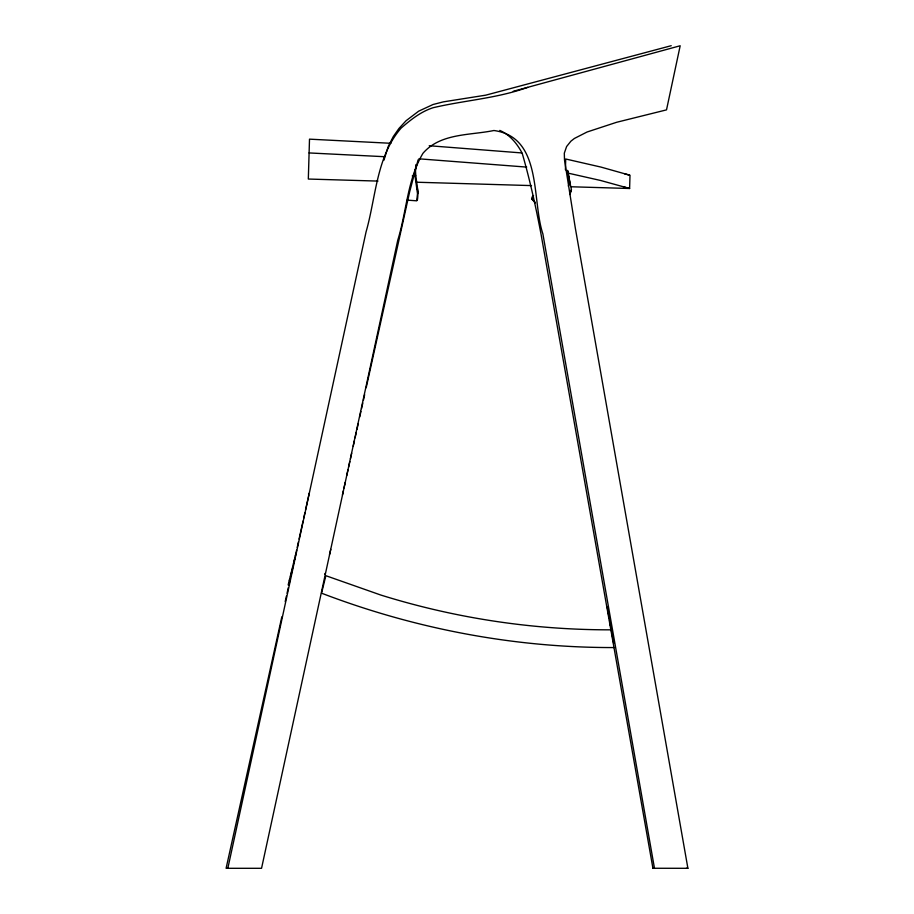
<?xml version="1.0" encoding="UTF-8"?>
<svg xmlns="http://www.w3.org/2000/svg" width="914" height="914" viewBox="0 0 914 914"><rect width="100%" height="100%" fill="white"/><g stroke="black" fill="none" stroke-linecap="round" stroke-linejoin="round"><path stroke-width="1.37" d="M565.423 169.833L565.709 159.002L600.989 167.091L629.997 175.26L629.609 188.49L571.319 186.776M417.332 200.269C419.549 188.353 413.973 176.619 415.961 164.589M414.465 175.02L414.819 169.57M415.653 175.499L415.059 176.185L417.504 193.745L416.715 200.817L407.096 200.132M290.515 576.643L291.075 573.215M227.826 868.3L366.057 231.928C376.042 197.047 376.305 156.614 401.155 128.051C410.797 119.734 420.714 111.725 433.03 107.738C464.472 100.312 497.033 98.426 527.675 87.356M342.442 494.965L343.367 490.784M343.984 487.996L345.218 482.421M346.76 475.463L347.994 469.887M348.611 467.1L349.845 461.524M350.462 458.748L351.696 453.173M353.238 446.203L354.472 440.639M355.089 437.852L356.323 432.276M356.94 429.489L358.174 423.913M359.716 416.955L360.95 411.38M361.567 408.592L362.801 403.017M363.418 400.241L364.652 394.665M366.194 387.696L409.678 191.723L418.098 159.836M281.82 616.881L226.101 868.3L261.553 868.3L397.761 240.222C406.661 211.511 407.336 179.418 422.976 153.278C440.468 133.01 469.887 135.466 493.914 130.508C542.756 137.18 531.468 199.823 542.87 233.858L654.47 868.3L652.927 868.266L541.168 234.909C535.97 207.489 529.96 180.127 522.225 153.358C517.301 143.772 509.863 134.758 499.787 130.405M285.202 601.606L286.436 596.054M287.053 593.277L288.287 587.713M288.904 584.937L290.138 579.385M290.743 576.608L292.903 566.886M293.52 564.098L294.754 558.545M295.371 555.769L296.604 550.205M297.221 547.429L298.444 541.865M299.061 539.077L303.071 521.003M303.688 518.215L304.922 512.651M305.539 509.875L309.24 493.183M295.542 555.049L288.173 584.937M329.508 554.604L330.799 549.371M383.926 160.201L388.244 146.434L393.317 136.517L398.961 128.451L406.079 120.728L418.681 111.165L433.065 104.504L443.347 101.865L485.768 95.159L671.207 45.7M569.742 194.019L571.421 189.621L567.331 170.324L568.542 177.213M569.97 194.568L571.421 189.621M532.485 196.327L531.582 198.795L535.421 202.862M532.119 199.286L533.468 195.585L532.119 199.286L534.987 202.325M289.315 580.31L290.138 578.928M568.257 186.033L570.028 183.2L567.868 170.815M324.699 574.106L325.407 573.181M416.75 200.44L417.332 199.755M513.222 91.286L680.187 45.757L666.512 109.874L616.63 122.282L587.074 132.004L574.38 138.471L570.884 141.202L566.611 146.526L564.315 153.152L564.498 159.87L575.34 228.18L687.899 868.3L652.927 868.266M686.368 868.277L687.899 868.3M377.985 181.086L308.326 179.041L309.503 139.156L390.884 143.292M416.373 182.217L531.514 185.599M613.934 647.558C514.148 647.798 414.693 628.809 321.557 593.186L325.852 575.694L380.887 595.071A768.308 768.308 0 0 0 610.803 629.826M309.092 152.935L384.794 156.717M429.226 145.737L521.745 152.935M418.898 158.808L526.715 167.102M412.237 175.979L415.059 176.185M566.737 172.826L600.624 180.481L629.609 188.49M624.148 187.027L629.072 188.387M624.536 173.774L629.46 175.157M611.078 628.318L610.335 624.411L612.951 639.343M613.18 640.657L613.694 643.342M608.69 615.271L609.158 617.887M609.615 620.503L610.084 623.12L609.592 620.332M607.17 606.69L609.101 617.601M569.022 179.955L569.502 182.709M417.287 187.736L418.086 193.06M415.344 170.061L414.99 175.511L415.344 170.061"/></g></svg>
